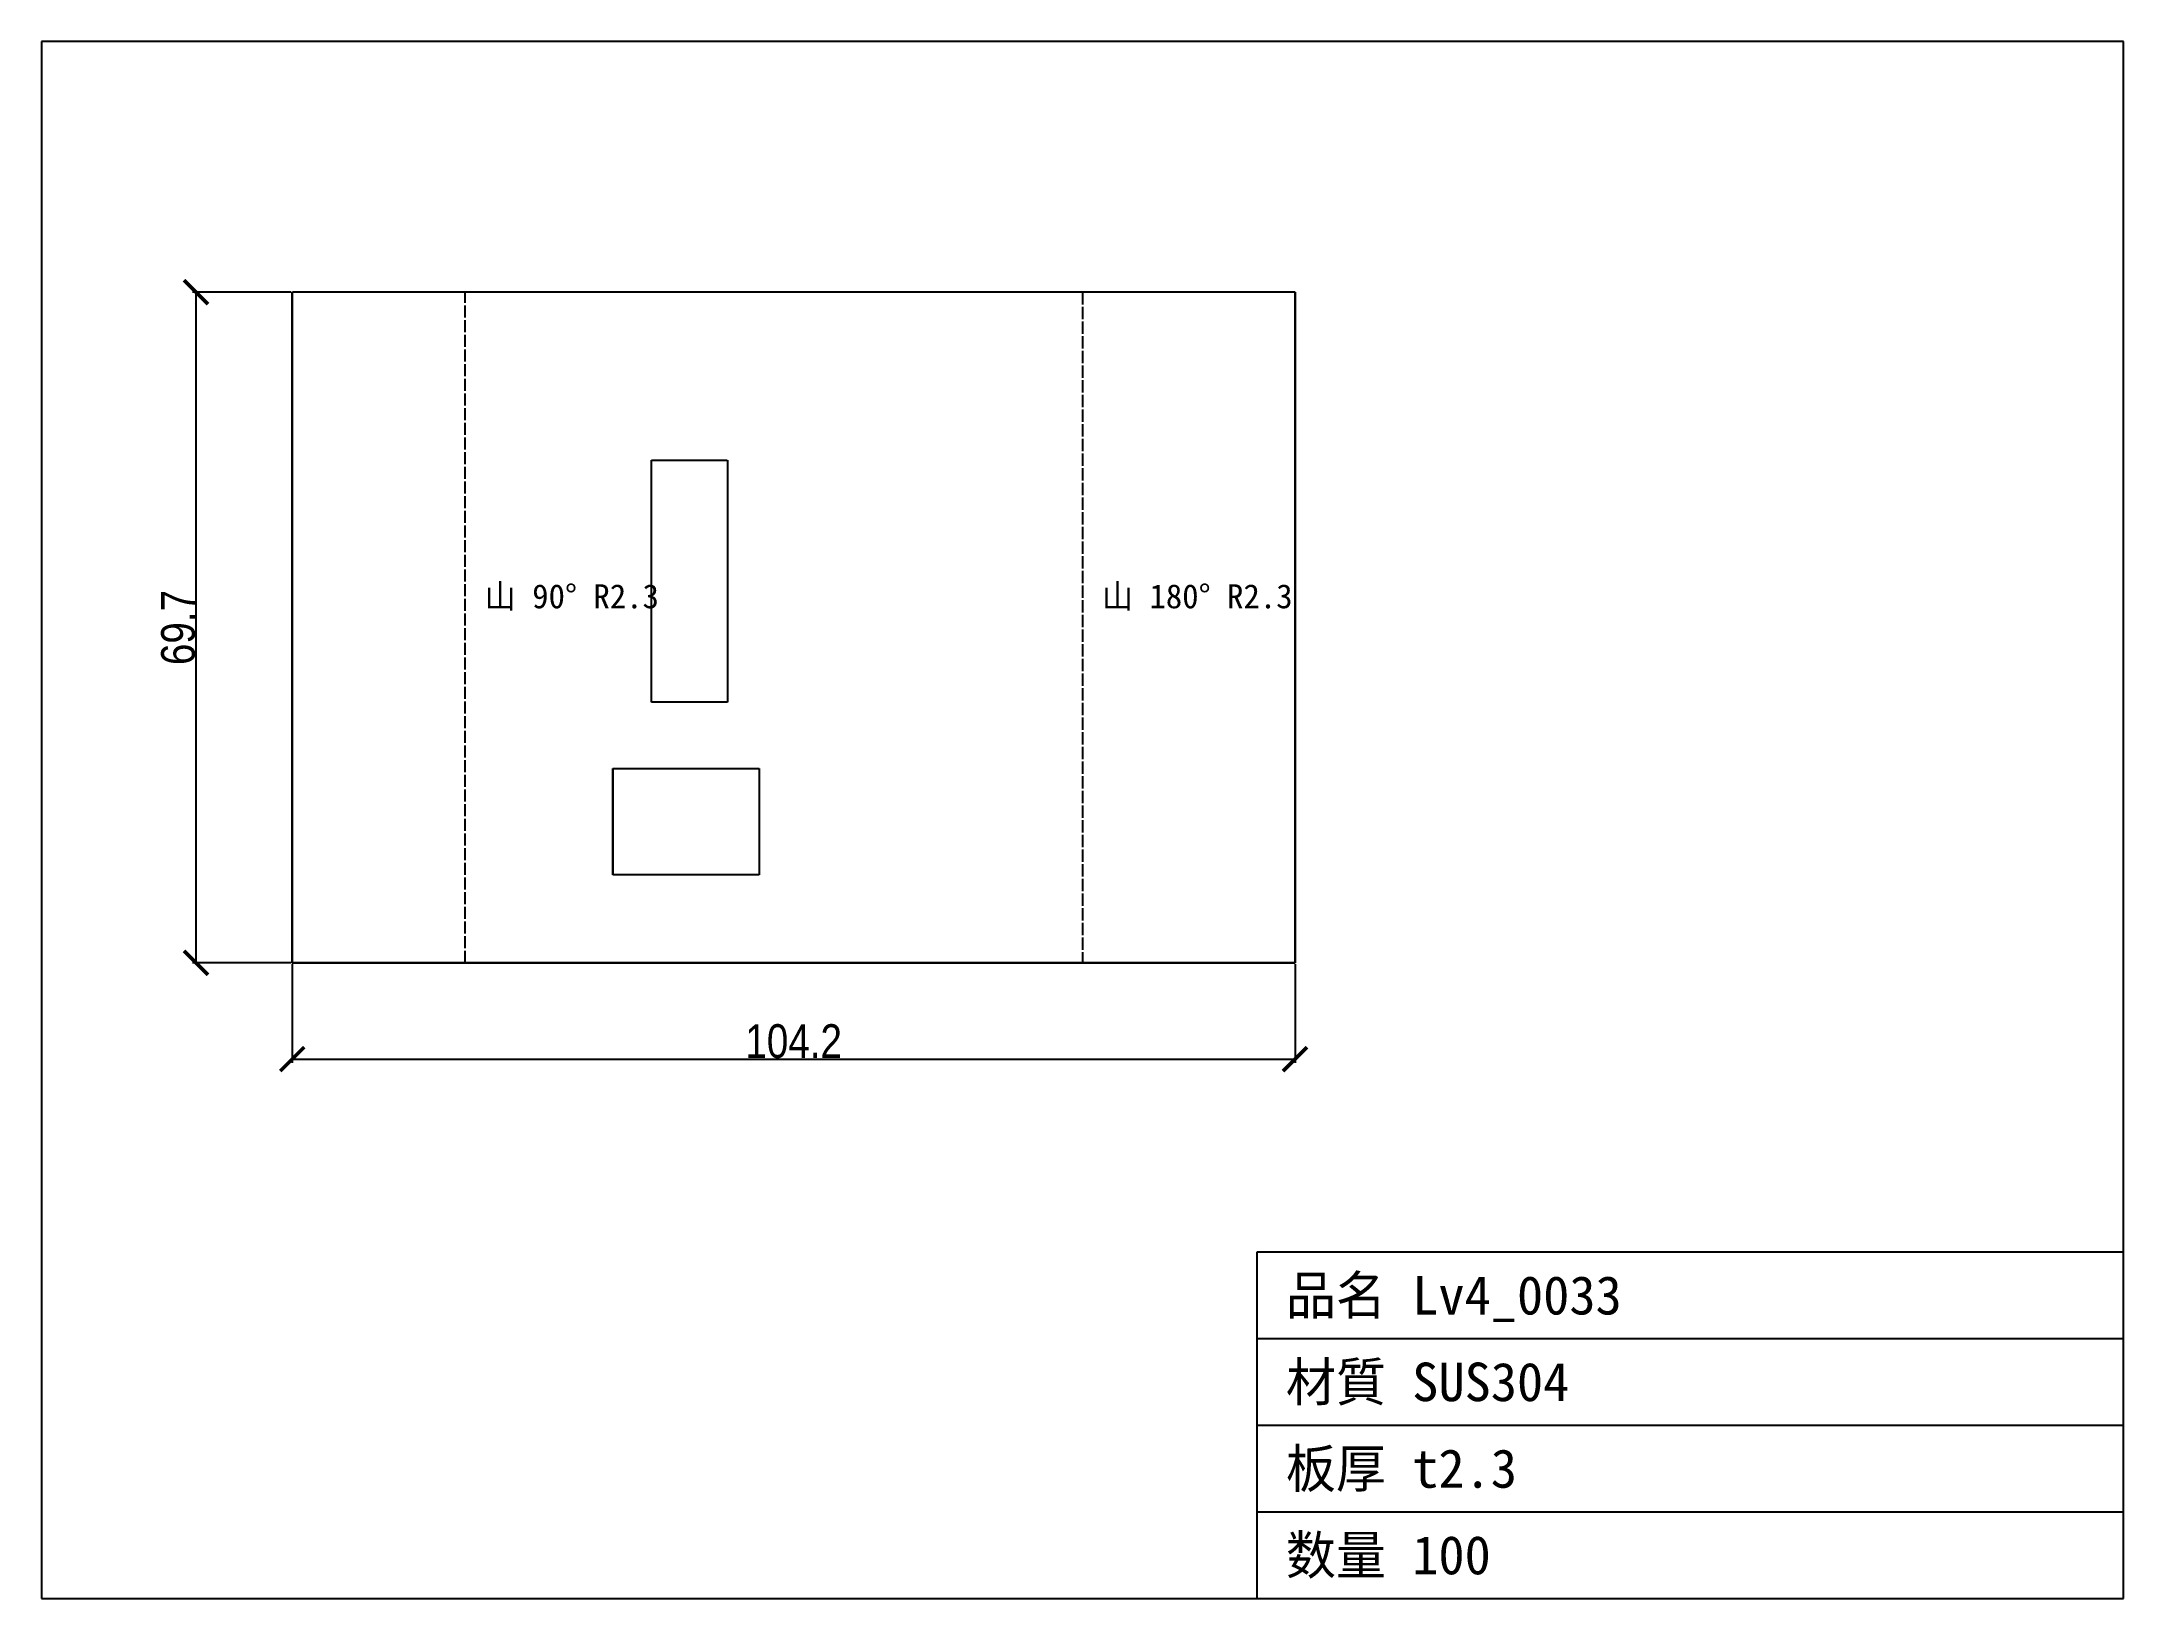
# Model space of a CAD drawing. Header units: millimetres. Extents: x -47 to 170, y -66 to 96.
import ezdxf

# ---------------------------------------------------------------- set-up
doc = ezdxf.new("R2010")
doc.units = ezdxf.units.MM
doc.linetypes.add('DASHED', pattern=[1.524, 1.27, -0.254])
for name, color, linetype in [('18', 7, 'Continuous'), ('3', 7, 'Continuous'), ('5', 7, 'Continuous'), ('8', 7, 'Continuous'), ('9', 7, 'Continuous')]:
    doc.layers.add(name, color=color, linetype=linetype)
doc.styles.add('OpenSansCondensed-Light', font='OpenSansCondensed-Light.ttf')
doc.dimstyles.new('EZDXF', dxfattribs={"dimtxt": 0.25, "dimasz": 0.175, "dimexe": 0.375, "dimexo": 0.125, "dimgap": 0.1, "dimtad": 1, "dimlfac": 100, "dimzin": 12, "dimdsep": 46, "dimtxsty": 'OpenSansCondensed-Light', "dimblk": 'ARCHTICK', "dimcen": 2.5, "dimazin": 3, "dimtfac": 0.5, "dimtmove": 2, "dimatfit": 3})

# ---------------------------------------------------------------- blocks, each defined once
blk = doc.blocks.new('_ARCHTICK')
at = {"color": 0, "linetype": 'BYBLOCK', "const_width": 0.15}
blk.add_lwpolyline([(-0.5, -0.5), (0.5, 0.5)], dxfattribs=at)

msp = doc.modelspace()

# ---------------------------------------------------------------- linework, layer by layer
at = {"layer": '18', "color": 7, "linetype": 'CONTINUOUS'}
for p, q in [((-20.68, 69.7), (-20.68, 0)), ((-20.68, 0), (-20.68, 69.7)), ((83.48, 69.7), (-20.67, 69.7)), ((83.48, 0), (83.48, 69.7)), ((83.48, 69.7), (83.48, 0)), ((16.62, 45.17), (16.62, 52.23)), ((16.62, 52.23), (19.69, 52.23)), ((19.69, 52.23), (22.06, 52.24)), ((22.06, 52.23), (24.5, 52.24)), ((24.51, 52.23), (24.51, 27.11)), ((16.62, 44.12), (16.62, 45.17)), ((16.62, 36.52), (16.62, 44.12)), ((16.62, 27.11), (16.62, 36.52)), ((24.51, 27.11), (16.62, 27.11)), ((12.63, 9.14), (12.63, 20.21)), ((12.63, 20.21), (12.63, 9.14)), ((12.63, 20.21), (27.81, 20.21)), ((27.81, 20.21), (27.81, 9.14)), ((27.81, 9.14), (12.63, 9.14)), ((-20.68, 0), (5.33, 0)), ((83.48, 0), (-20.68, 0)), ((5.33, 0), (48.45, 0)), ((48.46, 0), (83.48, 0))]:
    msp.add_line(p, q, dxfattribs=at)
at = {"layer": '3', "color": 7, "linetype": 'CONTINUOUS'}
for p, q in [((169.53, 95.74), (-46.72, 95.74)), ((-46.72, 95.74), (-46.72, -66.04)), ((169.53, -66.04), (169.53, 95.74)), ((79.53, -66.04), (79.53, -30.04)), ((79.53, -30.04), (169.53, -30.04)), ((79.53, -39.04), (169.53, -39.04)), ((79.53, -48.04), (169.53, -48.04)), ((79.53, -57.04), (169.53, -57.04)), ((-46.72, -66.04), (169.53, -66.04))]:
    msp.add_line(p, q, dxfattribs=at)
at = {"layer": '5', "color": 3, "linetype": 'DASHED'}
for p, q in [((-2.71, 0), (-2.71, 69.7)), ((61.41, 69.7), (61.41, 0))]:
    msp.add_line(p, q, dxfattribs=at)

# ---------------------------------------------------------------- texts
at = {"layer": '8', "color": 2}
for s, height, p in [('山 90° R2.3', 2.5, (-0.71, 36.85)), ('山 180° R2.3', 2.5, (63.41, 36.85)), ('品名 Lv4_0033', 4, (82.53, -36.54)), ('材質 SUS304', 4, (82.53, -45.54)), ('板厚 t2.3', 4, (82.53, -54.54)), ('数量 100', 4, (82.53, -63.54))]:
    msp.add_text(s, height=height, dxfattribs=at).set_placement(p)

# ---------------------------------------------------------------- dimensions: what is measured, and where the dimension line sits
at = {"layer": '9', "color": 8}
msp.add_linear_dim(base=(-30.68, 0), p1=(-20.68, 0), p2=(-20.68, 69.7), angle=90, dimstyle='EZDXF', override={"dimtxt": 3.5, "dimasz": 2.5, "dimdec": 1, "dimlfac": 1}, dxfattribs=at).render()
msp.add_linear_dim(base=(-20.68, -10), p1=(-20.68, 0), p2=(83.48, 0), dimstyle='EZDXF', override={"dimtxt": 3.5, "dimasz": 2.5, "dimdec": 1, "dimlfac": 1}, dxfattribs=at).render()

doc.saveas('drawing.dxf')
